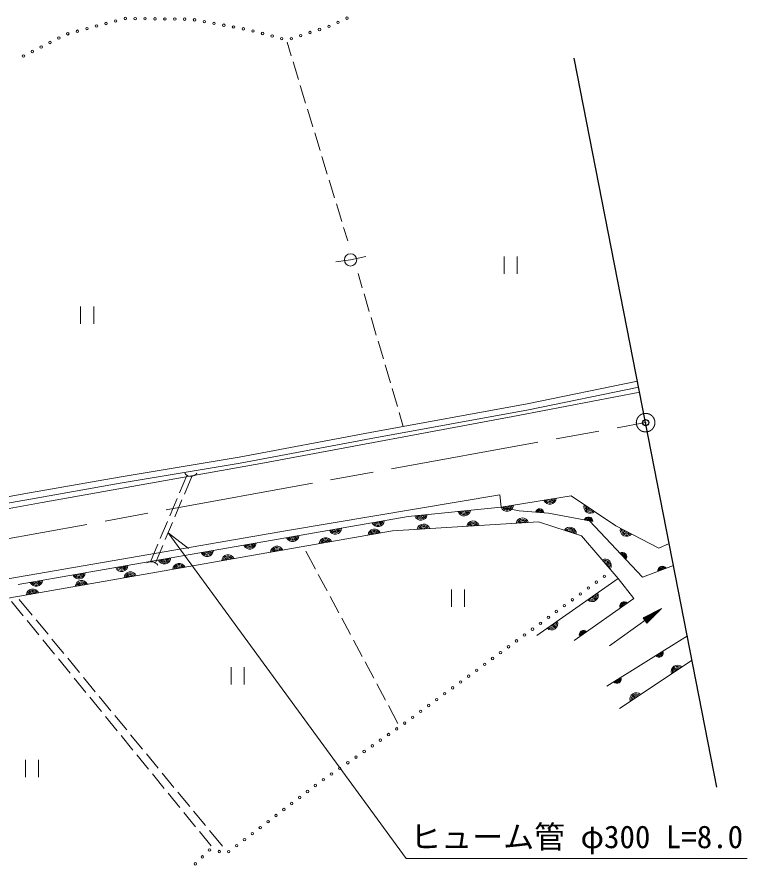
# Model space of a CAD drawing. Units: millimetres, scale not verified. Extents: x 40000 to 680000, y 20000 to 380000.
# Drawn here: x 513581 to 572500, y 249473 to 317968 of the extents above; entities that cross this region are included whole.
import ezdxf
from ezdxf.enums import TextEntityAlignment as Align

# ---------------------------------------------------------------- set-up
doc = ezdxf.new("R2010")
doc.units = ezdxf.units.MM
doc.header["$LTSCALE"] = 1000
doc.header["$PDMODE"] = 32
doc.header["$PDSIZE"] = 500
doc.linetypes.add('CHAIN', pattern=[18.5, 12, -1.5, 3.5, -1.5])
for name, color, linetype, lineweight in [('M-BMK', 2, 'CHAIN', 13), ('M-BMK-OTRS', 5, 'Continuous', 25), ('M-STR-HTXT', 7, 'Continuous', 13), ('M-WORK', 1, 'Continuous', 13)]:
    doc.layers.add(name, color=color, linetype=linetype, lineweight=lineweight)
doc.layers.add('M-OTRS', color=6, linetype='Continuous')
doc.styles.add('ＭＳ ゴシック', font='')
doc.styles.get('ＭＳ ゴシック').set_extended_font_data('MS Gothic')

msp = doc.modelspace()

# ---------------------------------------------------------------- linework, layer by layer
at = {"layer": 'M-BMK'}
msp.add_line((507412, 274838), (564316, 285202), dxfattribs=at)
msp.add_circle((564316, 285202), 750, dxfattribs=at)
at = {"layer": 'M-BMK-OTRS'}
for p, q in [((564316, 285202), (558556, 314644)), ((570076, 255760), (564316, 285202))]:
    msp.add_line(p, q, dxfattribs=at)
at = {"layer": 'M-OTRS'}
msp.add_point((564316, 285202), dxfattribs=at)
at = {"layer": 'M-STR-HTXT'}
msp.add_line((525771, 276304), (527436, 275043), dxfattribs=at)
msp.add_lwpolyline([(525771, 276304), (545000, 250000), (572500, 250000)], dxfattribs=at)
at = {"layer": 'M-WORK'}
for p, q in [((535381, 315921), (535712, 314834)), ((535858, 314355), (536295, 312921)), ((536441, 312442), (536879, 311007)), ((537024, 310529), (537462, 309094)), ((537607, 308616), (538045, 307181)), ((538190, 306703), (538628, 305268)), ((538774, 304790), (539211, 303355)), ((539357, 302877), (539794, 301442)), ((539940, 300964), (540271, 299876)), ((539304, 298190), (540503, 298350)), ((540503, 298350), (541728, 298616)), ((552911, 298632), (552911, 297232)), ((553961, 297232), (553961, 298632)), ((541110, 297238), (541447, 296099)), ((541589, 295619), (542015, 294181)), ((518721, 294586), (518721, 293186)), ((519771, 293186), (519771, 294586)), ((542156, 293701), (542582, 292263)), ((542723, 291783), (543149, 290345)), ((543290, 289865), (543716, 288427)), ((554769, 286715), (563657, 288547)), ((543858, 287948), (544283, 286509)), ((554864, 286225), (563758, 288057)), ((554020, 285786), (563836, 287656)), ((542085, 284401), (554769, 286715)), ((533560, 281950), (554020, 285786)), ((542175, 283910), (554864, 286225)), ((544425, 286030), (544762, 284890)), ((531500, 282428), (542085, 284401)), ((531587, 281935), (542175, 283910)), ((521832, 280803), (531500, 282428)), ((515617, 278753), (533560, 281950)), ((521917, 280310), (531587, 281935)), ((526698, 279531), (527291, 280945)), ((527686, 280857), (527089, 279439)), ((514583, 279524), (521832, 280803)), ((514670, 279032), (521917, 280310)), ((504120, 277660), (514583, 279524)), ((504201, 277167), (514670, 279032)), ((525924, 277687), (526504, 279070)), ((526896, 278978), (526314, 277595)), ((535419, 276489), (552537, 279386)), ((552537, 279386), (552668, 278367)), ((505867, 276994), (515617, 278753)), ((525150, 275843), (525731, 277226)), ((526120, 277135), (525539, 275752)), ((522046, 274172), (535419, 276489)), ((524364, 273968), (524957, 275382)), ((525345, 275291), (524749, 273873)), ((536899, 274815), (537667, 273376)), ((510563, 272200), (522046, 274172)), ((537902, 272935), (538608, 271612)), ((562099, 272602), (563374, 270998)), ((548662, 271725), (548662, 270325)), ((549712, 270325), (549712, 271725)), ((513130, 270771), (514077, 269610)), ((514819, 269651), (513769, 270929)), ((538844, 271171), (539550, 269847)), ((563374, 270998), (558543, 267606)), ((561407, 267185), (565611, 270180)), ((565611, 270180), (564127, 269439)), ((564219, 269311), (565035, 269892)), ((564248, 269270), (565323, 270036)), ((564306, 269189), (565381, 269955)), ((564426, 269020), (565611, 270180)), ((514393, 269223), (515341, 268061)), ((516089, 268106), (515137, 269265)), ((539786, 269406), (540492, 268083)), ((564127, 269439), (564426, 269020)), ((564132, 269433), (564170, 269460)), ((564161, 269392), (564459, 269604)), ((564190, 269352), (564747, 269748)), ((564335, 269148), (565151, 269729)), ((564364, 269107), (564921, 269504)), ((564393, 269066), (564691, 269279)), ((564422, 269026), (564460, 269053)), ((561181, 263923), (567684, 267989)), ((515658, 267673), (516606, 266511)), ((517359, 266561), (516407, 267720)), ((540727, 267642), (541434, 266319)), ((516922, 266124), (517871, 264962)), ((518629, 265016), (517677, 266175)), ((541669, 265878), (542375, 264554)), ((568067, 266030), (562219, 262111)), ((530859, 265454), (530859, 264054)), ((531909, 264054), (531909, 265454)), ((518187, 264574), (519135, 263412)), ((519899, 263471), (518947, 264630)), ((542611, 264113), (543317, 262790)), ((519451, 263025), (520400, 261863)), ((521169, 261926), (520217, 263085)), ((543553, 262349), (544320, 260910)), ((520716, 261475), (521664, 260313)), ((522439, 260381), (521486, 261540)), ((521980, 259926), (522929, 258764)), ((523709, 258836), (522756, 259995)), ((523245, 258376), (524193, 257214)), ((524979, 257291), (524026, 258450)), ((514271, 257969), (514271, 256569)), ((515321, 256569), (515321, 257969)), ((526249, 255746), (525296, 256904)), ((524510, 256827), (525458, 255665)), ((525774, 255277), (526723, 254115)), ((527519, 254200), (526566, 255359)), ((527039, 253728), (527987, 252566)), ((528788, 252655), (527836, 253814)), ((528303, 252178), (529251, 251018)), ((530156, 250991), (529106, 252269))]:
    msp.add_line(p, q, dxfattribs=at)
for points in [[(513672, 272122), (545155, 277619), (552668, 278367), (558302, 279297), (561899, 276859), (565375, 275061), (566228, 275431)], [(566573, 273669), (564067, 272721), (559786, 277267), (556483, 277889), (554121, 278067), (552668, 278367)], [(555545, 268020), (562099, 272602), (559141, 276065), (555678, 277184), (543876, 276465), (513772, 271177)]]:
    msp.add_lwpolyline(points, dxfattribs=at)
for centre, radius in [((522319, 317842), 100), ((523119, 317833), 100), ((523919, 317824), 100), ((524719, 317815), 100), ((525519, 317807), 100), ((526319, 317798), 100), ((527119, 317789), 100), ((527914, 317736), 100), ((540213, 317868), 100), ((520000, 317233), 100), ((520772, 317441), 100), ((521545, 317649), 100), ((528701, 317591), 100), ((529488, 317446), 100), ((530275, 317301), 100), ((531061, 317156), 100), ((538757, 317207), 100), ((539488, 317531), 100), ((517682, 316609), 100), ((518455, 316817), 100), ((519227, 317025), 100), ((531848, 317011), 100), ((532628, 316835), 100), ((533401, 316630), 100), ((534175, 316426), 100), ((536476, 316460), 100), ((537236, 316709), 100), ((537997, 316958), 100), ((516249, 315902), 100), ((516962, 316265), 100), ((534948, 316222), 100), ((535716, 316211), 100), ((514822, 315177), 100), ((515536, 315540), 100), ((514109, 314815), 100), ((540503, 298350), 500), ((560982, 272793), 100), ((559694, 271845), 100), ((560338, 272319), 100), ((559049, 271370), 100), ((558405, 270896), 100), ((557117, 269947), 100), ((557761, 270422), 100), ((556473, 269473), 100), ((555184, 268525), 100), ((555828, 268999), 100), ((554540, 268050), 100), ((553251, 267102), 100), ((553896, 267576), 100), ((552607, 266627), 100), ((551319, 265679), 100), ((551963, 266153), 100), ((550674, 265205), 100), ((550030, 264730), 100), ((548742, 263782), 100), ((549386, 264256), 100), ((548097, 263307), 100), ((546809, 262359), 100), ((547453, 262833), 100), ((546165, 261885), 100), ((544876, 260936), 100), ((545520, 261410), 100), ((544227, 260468), 100), ((542913, 259556), 100), ((543570, 260012), 100), ((542255, 259100), 100), ((540940, 258189), 100), ((541598, 258645), 100), ((540283, 257733), 100), ((538968, 256821), 100), ((539626, 257277), 100), ((538311, 256365), 100), ((537026, 255412), 100), ((537662, 255897), 100), ((536391, 254926), 100), ((535755, 254440), 100), ((534483, 253469), 100), ((535119, 253955), 100), ((533848, 252983), 100), ((532576, 252012), 100), ((533212, 252498), 100), ((531941, 251526), 100), ((529121, 250688), 100), ((531305, 251041), 100), ((528547, 250131), 100), ((529910, 250562), 100), ((530669, 250555), 100), ((527974, 249573), 100)]:
    msp.add_circle(centre, radius, dxfattribs=at)
for centre, radius, start, end in [((527604, 281419), 568, 210.99524, 329.92886), ((556587, 279128), 512, 202.04933, 356.68856), ((556587, 279128), 410, 205.29463, 353.44327), ((556587, 279128), 308, 210.82907, 347.90882), ((556587, 279128), 205, 222.65234, 336.08556), ((549662, 278181), 512, 198.3717, 353.01093), ((549662, 278181), 410, 201.61699, 349.76563), ((549662, 278181), 308, 207.15144, 344.23119), ((553134, 278558), 512, 202.04933, 356.68856), ((553134, 278558), 410, 205.29463, 353.44327), ((553134, 278558), 308, 210.82907, 347.90882), ((553134, 278558), 205, 222.65234, 336.08556), ((555766, 277889), 354, 4.49755, 166.90273), ((555766, 277889), 283, 6.72159, 164.67869), ((555766, 277889), 212, 10.46791, 160.93236), ((559839, 278391), 512, 158.55184, 313.19107), ((559839, 278391), 410, 161.79713, 309.94577), ((559839, 278391), 308, 167.33158, 304.41133), ((559839, 278391), 205, 179.15484, 292.58806), ((546180, 277834), 512, 198.3717, 353.01093), ((546180, 277834), 410, 201.61699, 349.76563), ((546180, 277834), 308, 207.15144, 344.23119), ((546180, 277834), 205, 218.9747, 332.40792), ((549662, 278181), 205, 218.9747, 332.40792), ((554378, 276992), 512, 16.16814, 170.80737), ((555766, 277889), 142, 18.17964, 153.22063), ((555766, 277889), 100, 28.49731, 142.90297), ((559702, 277228), 354, 358.14056, 160.54574), ((559702, 277228), 283, 0.3646, 158.3217), ((559702, 277228), 212, 4.11093, 154.57538), ((542713, 277307), 512, 202.58438, 357.22361), ((542713, 277307), 410, 205.82968, 353.97832), ((542713, 277307), 308, 211.36412, 348.44387), ((542713, 277307), 205, 223.18739, 336.62061), ((546392, 276505), 512, 16.16814, 170.80737), ((546392, 276505), 410, 19.41343, 167.56207), ((546392, 276505), 308, 24.94788, 162.02763), ((550385, 276749), 512, 16.16814, 170.80737), ((550385, 276749), 410, 19.41343, 167.56207), ((550385, 276749), 308, 24.94788, 162.02763), ((550385, 276749), 205, 36.77114, 150.20436), ((554378, 276992), 410, 19.41343, 167.56207), ((554378, 276992), 308, 24.94788, 162.02763), ((554378, 276992), 205, 36.77114, 150.20436), ((558203, 276250), 512, 354.77594, 149.41517), ((559702, 277228), 142, 11.82266, 146.86365), ((559702, 277228), 100, 22.14032, 136.54598), ((535818, 276103), 512, 202.58438, 357.22361), ((535818, 276103), 410, 205.82968, 353.97832), ((535818, 276103), 308, 211.36412, 348.44387), ((539265, 276705), 512, 202.58438, 357.22361), ((539265, 276705), 410, 205.82968, 353.97832), ((539265, 276705), 308, 211.36412, 348.44387), ((539265, 276705), 205, 223.18739, 336.62061), ((542432, 276097), 512, 22.64352, 177.28276), ((542432, 276097), 410, 25.88882, 174.03746), ((542432, 276097), 308, 31.42327, 168.50301), ((542432, 276097), 205, 43.24653, 156.67975), ((546392, 276505), 205, 36.77114, 150.20436), ((558203, 276250), 410, 358.02123, 146.16987), ((558203, 276250), 308, 3.55568, 140.63542), ((558203, 276250), 205, 15.37894, 128.81216), ((562781, 276529), 512, 165.33051, 319.96974), ((562781, 276529), 410, 168.5758, 316.72444), ((562781, 276529), 308, 174.11025, 311.19), ((562781, 276529), 205, 185.93351, 299.36673), ((532370, 275501), 512, 202.58438, 357.22361), ((532370, 275501), 410, 205.82968, 353.97832), ((532370, 275501), 308, 211.36412, 348.44387), ((532370, 275501), 205, 223.18739, 336.62061), ((535818, 276103), 205, 223.18739, 336.62061), ((538492, 275405), 512, 22.64352, 177.28276), ((538492, 275405), 410, 25.88882, 174.03746), ((538492, 275405), 308, 31.42327, 168.50301), ((538492, 275405), 205, 43.24653, 156.67975), ((528922, 274899), 512, 202.58438, 357.22361), ((528922, 274899), 410, 205.82968, 353.97832), ((528922, 274899), 308, 211.36412, 348.44387), ((528922, 274899), 205, 223.18739, 336.62061), ((534553, 274713), 512, 22.64352, 177.28276), ((534553, 274713), 410, 25.88882, 174.03746), ((534553, 274713), 308, 31.42327, 168.50301), ((534553, 274713), 205, 43.24653, 156.67975), ((562437, 274373), 354, 322.06869, 124.47387), ((525474, 274297), 512, 202.58438, 357.22361), ((525474, 274297), 410, 205.82968, 353.97832), ((525474, 274297), 308, 211.36412, 348.44387), ((525474, 274297), 205, 223.18739, 336.62061), ((530613, 274021), 512, 22.64352, 177.28276), ((530613, 274021), 410, 25.88882, 174.03746), ((530613, 274021), 308, 31.42327, 168.50301), ((530613, 274021), 205, 43.24653, 156.67975), ((561037, 273672), 512, 323.17261, 117.81185), ((561037, 273672), 410, 326.41791, 114.56655), ((562437, 274373), 283, 324.29273, 122.24983), ((562437, 274373), 212, 328.03905, 118.5035), ((562437, 274373), 142, 335.75078, 110.79177), ((562437, 274373), 100, 346.06844, 100.47411), ((522026, 273695), 512, 202.58438, 357.22361), ((522026, 273695), 410, 205.82968, 353.97832), ((522026, 273695), 308, 211.36412, 348.44387), ((522026, 273695), 205, 223.18739, 336.62061), ((524412, 273332), 638, 34.33857, 122.37456), ((526673, 273329), 512, 22.64352, 177.28276), ((526673, 273329), 410, 25.88882, 174.03746), ((526673, 273329), 308, 31.42327, 168.50301), ((526673, 273329), 205, 43.24653, 156.67975), ((561037, 273672), 308, 331.95236, 109.0321), ((561037, 273672), 205, 343.77562, 97.20884), ((565657, 273265), 354, 29.5307, 191.93588), ((565657, 273265), 283, 31.75474, 189.71184), ((565657, 273265), 212, 35.50107, 185.96551), ((565657, 273265), 142, 43.2128, 178.25378), ((565657, 273265), 100, 53.53046, 167.93612), ((518578, 273093), 512, 202.58438, 357.22361), ((518578, 273093), 410, 205.82968, 353.97832), ((518578, 273093), 308, 211.36412, 348.44387), ((518578, 273093), 205, 223.18739, 336.62061), ((522734, 272637), 512, 22.64352, 177.28276), ((522734, 272637), 410, 25.88882, 174.03746), ((522734, 272637), 308, 31.42327, 168.50301), ((522734, 272637), 205, 43.24653, 156.67975), ((515131, 272491), 512, 202.58438, 357.22361), ((515131, 272491), 410, 205.82968, 353.97832), ((515131, 272491), 308, 211.36412, 348.44387), ((515131, 272491), 205, 223.18739, 336.62061), ((518794, 271945), 512, 22.64352, 177.28276), ((518794, 271945), 410, 25.88882, 174.03746), ((518794, 271945), 308, 31.42327, 168.50301), ((518794, 271945), 205, 43.24653, 156.67975), ((514854, 271253), 512, 22.64352, 177.28276), ((514854, 271253), 410, 25.88882, 174.03746), ((514854, 271253), 308, 31.42327, 168.50301), ((514854, 271253), 205, 43.24653, 156.67975), ((559988, 271263), 512, 227.64113, 22.28036), ((559988, 271263), 410, 230.88643, 19.03507), ((559988, 271263), 308, 236.42087, 13.50062), ((559988, 271263), 205, 248.24413, 1.67736), ((562587, 270379), 354, 43.87417, 206.27935), ((562587, 270379), 283, 46.09821, 204.05531), ((562587, 270379), 212, 49.84453, 200.30898), ((562587, 270379), 142, 57.55626, 192.59725), ((562587, 270379), 100, 67.87392, 182.27959), ((556710, 268971), 512, 227.64113, 22.28036), ((556710, 268971), 410, 230.88643, 19.03507), ((556710, 268971), 308, 236.42087, 13.50062), ((556710, 268971), 205, 248.24413, 1.67736), ((559313, 268080), 354, 43.87417, 206.27935), ((559313, 268080), 283, 46.09821, 204.05531), ((559313, 268080), 212, 49.84453, 200.30898), ((559313, 268080), 142, 57.55626, 192.59725), ((559313, 268080), 100, 67.87392, 182.27959), ((565391, 266619), 354, 220.81288, 23.21806), ((565391, 266619), 283, 223.03692, 20.99402), ((565391, 266619), 212, 226.78325, 17.24769), ((565391, 266619), 142, 234.49498, 9.53596), ((565391, 266619), 100, 244.81264, 359.2183), ((566884, 265102), 512, 46.51269, 201.15192), ((566884, 265102), 410, 49.75798, 197.90662), ((566884, 265102), 308, 55.29243, 192.37218), ((566884, 265102), 205, 67.11569, 180.54892), ((562000, 264499), 354, 220.81288, 23.21806), ((562000, 264499), 283, 223.03692, 20.99402), ((562000, 264499), 212, 226.78325, 17.24769), ((562000, 264499), 142, 234.49498, 9.53596), ((562000, 264499), 100, 244.81264, 359.2183), ((563561, 262875), 512, 46.51269, 201.15192), ((563561, 262875), 410, 49.75798, 197.90662), ((563561, 262875), 308, 55.29243, 192.37218), ((563561, 262875), 205, 67.11569, 180.54892)]:
    msp.add_arc(centre, radius, start, end, dxfattribs=at)
msp.add_open_spline([(513772, 271177), (511179, 270757), (510527, 270652), (508446, 270321), (505755, 269893), (504242, 269691), (501555, 269238), (499395, 268873), (498705, 268751), (496032, 268261)], degree=3, knots=[0, 0, 0, 0, 1, 1, 1, 2, 2, 2, 3, 3, 3, 3], dxfattribs=at)

# ---------------------------------------------------------------- texts
at = {"layer": 'M-STR-HTXT', "style": 'ＭＳ ゴシック'}
msp.add_text('ヒューム管 φ300 L=8.0', height=1833, dxfattribs=at).set_placement((558750, 251750), align=Align.MIDDLE_CENTER)

doc.saveas('drawing.dxf')
